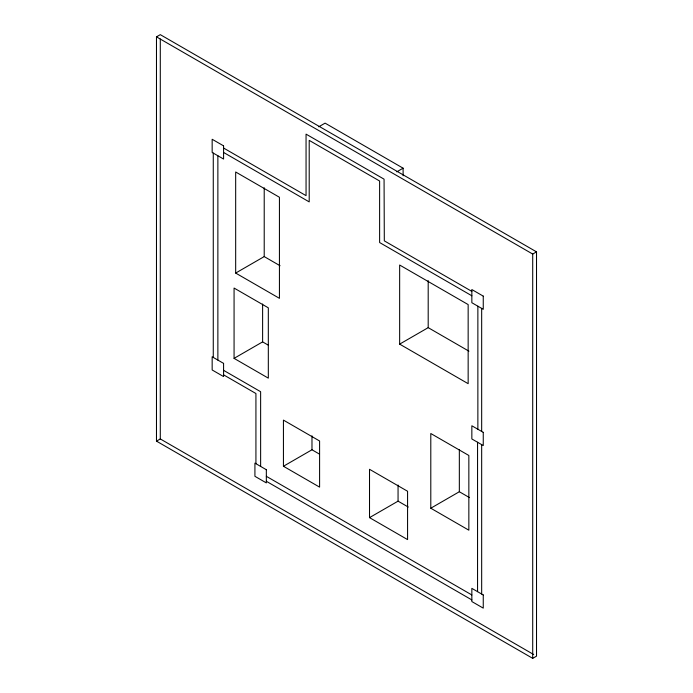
<?xml version="1.0" encoding="UTF-8"?>
<svg xmlns="http://www.w3.org/2000/svg" width="693" height="693" viewBox="0 0 693 693"><rect width="100%" height="100%" fill="white"/><g stroke="black" fill="none" stroke-linecap="round" stroke-linejoin="round"><path stroke-width="1.04" d="M156.479 36.85L160.291 34.65L536.521 251.862L536.521 656.15L532.709 658.35L156.479 441.138L156.479 36.85L532.709 254.062L536.521 251.862M318.737 126.802L325.086 123.137L403.101 168.182L403.127 175.762M396.76 171.847L403.101 168.182M235.672 273.068L279.435 298.336L279.435 197.262L235.672 171.994L235.672 273.068L264.215 256.592L280.041 265.731M234.069 358.368L268.321 378.144L268.321 307.831L234.069 288.054L234.069 358.368L262.612 341.883L268.165 345.097M156.479 441.138L160.291 438.938L533.705 654.53M399.653 344.126L468.156 383.679L468.156 304.582L399.653 265.029L399.653 344.126L428.196 327.65L468.927 351.169M283.437 466.259L319.594 487.127L319.594 440.991L283.437 420.114L283.437 466.259L311.98 449.774L319.395 454.062M369.516 517.628L407.571 539.596L407.571 491.259L369.516 469.291L369.516 517.628L398.059 501.152L408.264 507.042M430.795 508.22L468.849 530.188L468.849 455.483L430.795 433.515L430.795 508.22L459.338 491.735L469.542 497.635M223.579 148.033L306.055 195.651L306.055 134.13L384.069 179.166L384.312 240.852L471.846 291.389M223.579 152.451L309.208 201.888L309.208 140.367L379.617 181.012L379.617 242.533L471.846 295.781M223.579 370.322L260.629 391.71L260.629 466.415M223.579 374.844L255.925 393.52L255.925 463.704M266.337 476.308L471.846 594.958M266.337 481.28L471.846 599.921M532.709 254.062L532.709 658.35M481.67 308.394L481.67 431.444M481.67 444.629L481.67 594.04M477.867 306.202L477.867 429.244M477.555 442.247L477.555 591.657M459.338 449.514L459.338 491.735M428.196 280.622L428.196 327.65M398.059 485.039L398.059 501.152M311.98 435.828L311.98 449.774M264.215 187.777L264.215 256.592M262.612 304.028L262.612 341.883M217.871 155.743L217.871 360.091M213.271 153.092L213.271 357.432M160.291 38.973L160.291 438.938M223.579 145.859L212.162 139.267L212.162 152.451L223.579 159.043L223.579 145.859M483.255 296.128L471.846 289.544L471.846 302.72L483.255 309.312L483.255 296.128M483.255 432.363L471.846 425.771L471.846 438.955L483.255 445.547L483.255 432.363M223.579 363.383L212.162 356.791L212.162 369.975L223.579 376.568L223.579 363.383M266.337 469.715L254.92 463.123L254.92 476.308L266.337 482.9L266.337 469.715M483.255 594.958L471.846 588.366L471.846 601.55L483.255 608.133L483.255 594.958"/></g></svg>
